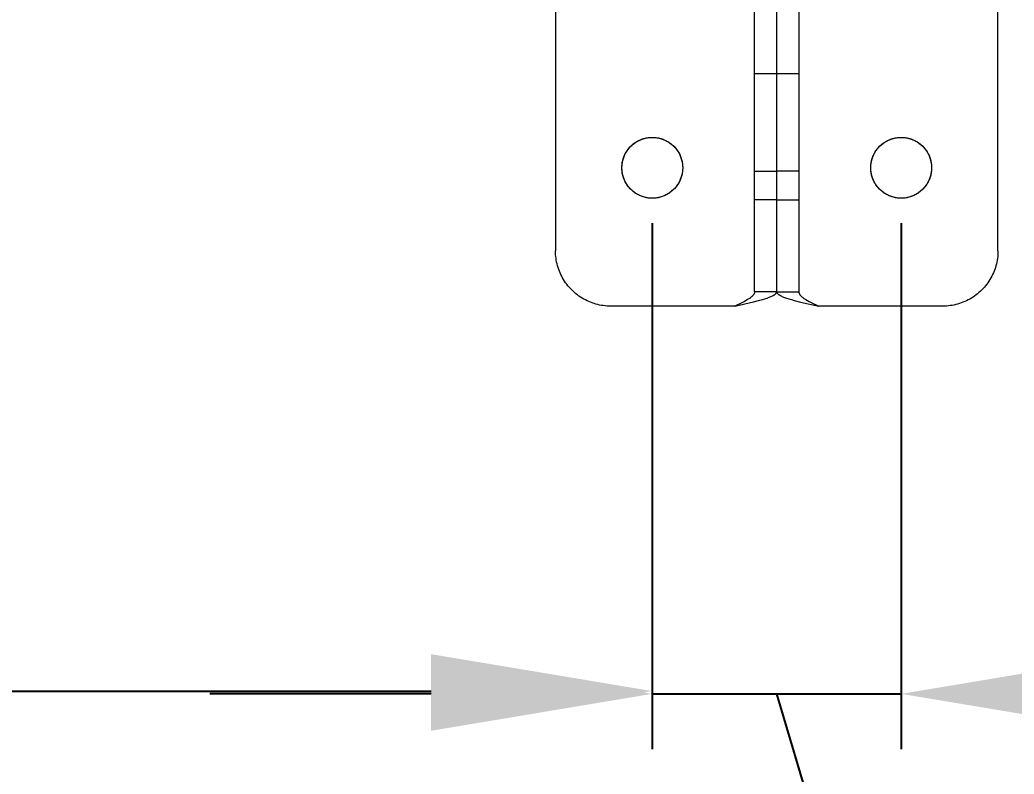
# Model space of a CAD drawing. Header units: millimetres. Extents: x -244 to 4312, y 246 to 2799.
# Drawn here: x 923.2 to 1102.9, y 2056 to 2192.3 of the extents above; entities that cross this region are included whole.
import ezdxf

# ---------------------------------------------------------------- set-up
doc = ezdxf.new("R2010")
doc.units = ezdxf.units.MM
doc.layers.add('ZANO_R', color=7, linetype='Continuous', lineweight=0)
doc.layers.add('ZANO_W', color=1, linetype='Continuous', lineweight=0)
doc.styles.add('Arial', font='arial.ttf')
doc.styles.get("Standard").update_dxf_attribs({"font": 'ARIALUNI.TTF'})
doc.dimstyles.new('pl i ang', dxfattribs={"dimtxt": 50, "dimasz": 50, "dimexe": 1.25, "dimexo": 0.625, "dimgap": 10, "dimtad": 1, "dimtoh": 1, "dimtxsty": 'Standard', "dimcen": 2.5, "dimclrd": 1, "dimclre": 1, "dimclrt": 1, "dimadec": 0, "dimazin": 0, "dimtfac": 1, "dimtmove": 0, "dimatfit": 3, "dimfxl": 1, "dimarcsym": 1})

# ---------------------------------------------------------------- blocks, each defined once
blk = doc.blocks.new('*D435')
at = {"layer": 'ZANO_W', "color": 1, "lineweight": -2}
for p, q in [((327.5, 2155.59), (327.5, 2061.04)), ((1037.5, 2155.59), (1037.5, 2061.04)), ((367.5, 2071.04), (997.5, 2071.04))]:
    blk.add_line(p, q, dxfattribs=at)
at = {"layer": 'ZANO_W', "color": 1}
for points in [[(367.5, 2077.71), (367.5, 2064.37), (327.5, 2071.04)], [(997.5, 2064.37), (997.5, 2077.71), (1037.5, 2071.04)]]:
    blk.add_solid(points, dxfattribs=at)
at = {"layer": 'ZANO_W', "color": 1, "insert": (682.5, 2101.46), "char_height": 40, "attachment_point": 5, "style": 'Arial'}
blk.add_mtext('710', dxfattribs=at)
blk = doc.blocks.new('*D436')
at = {"layer": 'ZANO_W', "color": 1, "lineweight": -2}
for p, q in [((1037.5, 2155.09), (1037.5, 2060.54)), ((1082.5, 2155.09), (1082.5, 2060.54)), ((997.5, 2070.54), (957.5, 2070.54)), ((1037.5, 2070.54), (1082.5, 2070.54)), ((1085.81, 1984.52), (1060, 2070.54)), ((1122.5, 2070.54), (1162.5, 2070.54)), ((1165.02, 1984.52), (1085.81, 1984.52))]:
    blk.add_line(p, q, dxfattribs=at)
at = {"layer": 'ZANO_W', "color": 1}
for points in [[(997.5, 2063.87), (997.5, 2077.21), (1037.5, 2070.54)], [(1122.5, 2077.21), (1122.5, 2063.87), (1082.5, 2070.54)]]:
    blk.add_solid(points, dxfattribs=at)
at = {"layer": 'ZANO_W', "color": 1, "insert": (1125.41, 2014.86), "char_height": 40, "attachment_point": 5, "style": 'Arial'}
blk.add_mtext('45', dxfattribs=at)
blk = doc.blocks.new('*D437')
at = {"layer": 'ZANO_W', "color": 1, "lineweight": -2}
for p, q in [((1082.5, 2155.59), (1082.5, 2060.54)), ((1792.5, 2155.59), (1792.5, 2060.54)), ((1122.5, 2070.54), (1752.5, 2070.54))]:
    blk.add_line(p, q, dxfattribs=at)
at = {"layer": 'ZANO_W', "color": 1}
for points in [[(1122.5, 2077.21), (1122.5, 2063.87), (1082.5, 2070.54)], [(1752.5, 2063.87), (1752.5, 2077.21), (1792.5, 2070.54)]]:
    blk.add_solid(points, dxfattribs=at)
at = {"layer": 'ZANO_W', "color": 1, "insert": (1437.5, 2100.96), "char_height": 40, "attachment_point": 5, "style": 'Arial'}
blk.add_mtext('710', dxfattribs=at)

msp = doc.modelspace()

# ---------------------------------------------------------------- linework, layer by layer
at = {"layer": 'ZANO_R'}
for p, q in [((1020, 2290.59), (1020, 2150.59)), ((1100, 2150.59), (1100, 2290.59)), ((1056, 2143.2), (1056, 2282.99)), ((1060, 2143.2), (1060, 2282.99)), ((1064, 2282.99), (1064, 2143.2)), ((1060, 2182.59), (1056, 2182.59)), ((1064, 2182.59), (1060, 2182.59)), ((1033.65, 2169.51), (1033.78, 2169.65)), ((1033.78, 2169.65), (1033.93, 2169.77)), ((1033.93, 2169.77), (1034.07, 2169.89)), ((1034.07, 2169.89), (1034.22, 2170.01)), ((1034.22, 2170.01), (1034.38, 2170.12)), ((1034.38, 2170.12), (1034.54, 2170.22)), ((1034.54, 2170.22), (1034.7, 2170.32)), ((1034.7, 2170.32), (1034.86, 2170.42)), ((1034.86, 2170.42), (1035.03, 2170.51)), ((1035.03, 2170.51), (1035.2, 2170.59)), ((1035.2, 2170.59), (1035.38, 2170.66)), ((1035.38, 2170.66), (1035.55, 2170.74)), ((1035.55, 2170.74), (1035.73, 2170.8)), ((1035.73, 2170.8), (1035.91, 2170.86)), ((1035.91, 2170.86), (1036.09, 2170.91)), ((1036.09, 2170.91), (1036.28, 2170.95)), ((1036.28, 2170.95), (1036.46, 2170.99)), ((1036.46, 2170.99), (1036.65, 2171.03)), ((1036.65, 2171.03), (1036.84, 2171.05)), ((1036.84, 2171.05), (1037.03, 2171.07)), ((1037.03, 2171.07), (1037.22, 2171.09)), ((1037.22, 2171.09), (1037.41, 2171.09)), ((1037.41, 2171.09), (1037.6, 2171.09)), ((1037.6, 2171.09), (1037.79, 2171.09)), ((1037.79, 2171.09), (1037.98, 2171.07)), ((1037.98, 2171.07), (1038.17, 2171.05)), ((1038.17, 2171.05), (1038.35, 2171.03)), ((1038.35, 2171.03), (1038.54, 2170.99)), ((1038.54, 2170.99), (1038.73, 2170.95)), ((1038.73, 2170.95), (1038.91, 2170.91)), ((1038.91, 2170.91), (1039.09, 2170.86)), ((1039.09, 2170.86), (1039.27, 2170.8)), ((1039.27, 2170.8), (1039.45, 2170.74)), ((1039.45, 2170.74), (1039.63, 2170.66)), ((1039.63, 2170.66), (1039.8, 2170.59)), ((1039.8, 2170.59), (1039.97, 2170.51)), ((1039.97, 2170.51), (1040.14, 2170.42)), ((1040.14, 2170.42), (1040.31, 2170.32)), ((1040.31, 2170.32), (1040.47, 2170.22)), ((1040.47, 2170.22), (1040.63, 2170.12)), ((1040.63, 2170.12), (1040.78, 2170.01)), ((1040.78, 2170.01), (1040.93, 2169.89)), ((1040.93, 2169.89), (1041.08, 2169.77)), ((1041.08, 2169.77), (1041.22, 2169.65)), ((1041.22, 2169.65), (1041.36, 2169.51)), ((1078.65, 2169.51), (1078.78, 2169.65)), ((1078.78, 2169.65), (1078.93, 2169.77)), ((1078.93, 2169.77), (1079.07, 2169.89)), ((1079.07, 2169.89), (1079.22, 2170.01)), ((1079.22, 2170.01), (1079.38, 2170.12)), ((1079.38, 2170.12), (1079.54, 2170.22)), ((1079.54, 2170.22), (1079.7, 2170.32)), ((1079.7, 2170.32), (1079.86, 2170.42)), ((1079.86, 2170.42), (1080.03, 2170.51)), ((1080.03, 2170.51), (1080.2, 2170.59)), ((1080.2, 2170.59), (1080.38, 2170.66)), ((1080.38, 2170.66), (1080.55, 2170.74)), ((1080.55, 2170.74), (1080.73, 2170.8)), ((1080.73, 2170.8), (1080.91, 2170.86)), ((1080.91, 2170.86), (1081.09, 2170.91)), ((1081.09, 2170.91), (1081.28, 2170.95)), ((1081.28, 2170.95), (1081.46, 2170.99)), ((1081.46, 2170.99), (1081.65, 2171.03)), ((1081.65, 2171.03), (1081.84, 2171.05)), ((1081.84, 2171.05), (1082.03, 2171.07)), ((1082.03, 2171.07), (1082.22, 2171.09)), ((1082.22, 2171.09), (1082.41, 2171.09)), ((1082.41, 2171.09), (1082.6, 2171.09)), ((1082.6, 2171.09), (1082.79, 2171.09)), ((1082.79, 2171.09), (1082.98, 2171.07)), ((1082.98, 2171.07), (1083.17, 2171.05)), ((1083.17, 2171.05), (1083.35, 2171.03)), ((1083.35, 2171.03), (1083.54, 2170.99)), ((1083.54, 2170.99), (1083.73, 2170.95)), ((1083.73, 2170.95), (1083.91, 2170.91)), ((1083.91, 2170.91), (1084.09, 2170.86)), ((1084.09, 2170.86), (1084.27, 2170.8)), ((1084.27, 2170.8), (1084.45, 2170.74)), ((1084.45, 2170.74), (1084.63, 2170.66)), ((1084.63, 2170.66), (1084.8, 2170.59)), ((1084.8, 2170.59), (1084.97, 2170.51)), ((1084.97, 2170.51), (1085.14, 2170.42)), ((1085.14, 2170.42), (1085.31, 2170.32)), ((1085.31, 2170.32), (1085.47, 2170.22)), ((1085.47, 2170.22), (1085.63, 2170.12)), ((1085.63, 2170.12), (1085.78, 2170.01)), ((1085.78, 2170.01), (1085.93, 2169.89)), ((1085.93, 2169.89), (1086.08, 2169.77)), ((1086.08, 2169.77), (1086.22, 2169.65)), ((1086.22, 2169.65), (1086.36, 2169.51)), ((1032.39, 2167.63), (1032.47, 2167.81)), ((1032.47, 2167.81), (1032.55, 2167.98)), ((1032.55, 2167.98), (1032.63, 2168.15)), ((1032.63, 2168.15), (1032.72, 2168.32)), ((1032.72, 2168.32), (1032.82, 2168.48)), ((1032.82, 2168.48), (1032.92, 2168.64)), ((1032.92, 2168.64), (1033.03, 2168.79)), ((1033.03, 2168.79), (1033.14, 2168.95)), ((1033.14, 2168.95), (1033.26, 2169.1)), ((1033.26, 2169.1), (1033.39, 2169.24)), ((1033.39, 2169.24), (1033.51, 2169.38)), ((1033.51, 2169.38), (1033.65, 2169.51)), ((1041.36, 2169.51), (1041.49, 2169.38)), ((1041.49, 2169.38), (1041.62, 2169.24)), ((1041.62, 2169.24), (1041.74, 2169.1)), ((1041.74, 2169.1), (1041.86, 2168.95)), ((1041.86, 2168.95), (1041.97, 2168.79)), ((1041.97, 2168.79), (1042.08, 2168.64)), ((1042.08, 2168.64), (1042.18, 2168.48)), ((1042.18, 2168.48), (1042.28, 2168.32)), ((1042.28, 2168.32), (1042.37, 2168.15)), ((1042.37, 2168.15), (1042.46, 2167.98)), ((1042.46, 2167.98), (1042.54, 2167.81)), ((1042.54, 2167.81), (1042.61, 2167.63)), ((1077.39, 2167.63), (1077.47, 2167.81)), ((1077.47, 2167.81), (1077.55, 2167.98)), ((1077.55, 2167.98), (1077.63, 2168.15)), ((1077.63, 2168.15), (1077.72, 2168.32)), ((1077.72, 2168.32), (1077.82, 2168.48)), ((1077.82, 2168.48), (1077.92, 2168.64)), ((1077.92, 2168.64), (1078.03, 2168.79)), ((1078.03, 2168.79), (1078.14, 2168.95)), ((1078.14, 2168.95), (1078.26, 2169.1)), ((1078.26, 2169.1), (1078.39, 2169.24)), ((1078.39, 2169.24), (1078.51, 2169.38)), ((1078.51, 2169.38), (1078.65, 2169.51)), ((1086.36, 2169.51), (1086.49, 2169.38)), ((1086.49, 2169.38), (1086.62, 2169.24)), ((1086.62, 2169.24), (1086.74, 2169.1)), ((1086.74, 2169.1), (1086.86, 2168.95)), ((1086.86, 2168.95), (1086.97, 2168.79)), ((1086.97, 2168.79), (1087.08, 2168.64)), ((1087.08, 2168.64), (1087.18, 2168.48)), ((1087.18, 2168.48), (1087.28, 2168.32)), ((1087.28, 2168.32), (1087.37, 2168.15)), ((1087.37, 2168.15), (1087.46, 2167.98)), ((1087.46, 2167.98), (1087.54, 2167.81)), ((1087.54, 2167.81), (1087.61, 2167.63)), ((1032.02, 2165.97), (1032.03, 2166.16)), ((1032.03, 2166.16), (1032.05, 2166.35)), ((1032.05, 2166.35), (1032.08, 2166.54)), ((1032.08, 2166.54), (1032.12, 2166.72)), ((1032.12, 2166.72), (1032.16, 2166.91)), ((1032.16, 2166.91), (1032.21, 2167.09)), ((1032.21, 2167.09), (1032.27, 2167.27)), ((1032.27, 2167.27), (1032.33, 2167.45)), ((1032.33, 2167.45), (1032.39, 2167.63)), ((1042.61, 2167.63), (1042.68, 2167.45)), ((1042.68, 2167.45), (1042.74, 2167.27)), ((1042.74, 2167.27), (1042.79, 2167.09)), ((1042.79, 2167.09), (1042.84, 2166.91)), ((1042.84, 2166.91), (1042.88, 2166.72)), ((1042.88, 2166.72), (1042.92, 2166.54)), ((1042.92, 2166.54), (1042.95, 2166.35)), ((1042.95, 2166.35), (1042.97, 2166.16)), ((1042.97, 2166.16), (1042.99, 2165.97)), ((1077.02, 2165.97), (1077.03, 2166.16)), ((1077.03, 2166.16), (1077.05, 2166.35)), ((1077.05, 2166.35), (1077.08, 2166.54)), ((1077.08, 2166.54), (1077.12, 2166.72)), ((1077.12, 2166.72), (1077.16, 2166.91)), ((1077.16, 2166.91), (1077.21, 2167.09)), ((1077.21, 2167.09), (1077.27, 2167.27)), ((1077.27, 2167.27), (1077.33, 2167.45)), ((1077.33, 2167.45), (1077.39, 2167.63)), ((1087.61, 2167.63), (1087.68, 2167.45)), ((1087.68, 2167.45), (1087.74, 2167.27)), ((1087.74, 2167.27), (1087.79, 2167.09)), ((1087.79, 2167.09), (1087.84, 2166.91)), ((1087.84, 2166.91), (1087.88, 2166.72)), ((1087.88, 2166.72), (1087.92, 2166.54)), ((1087.92, 2166.54), (1087.95, 2166.35)), ((1087.95, 2166.35), (1087.97, 2166.16)), ((1087.97, 2166.16), (1087.99, 2165.97)), ((1032, 2165.59), (1032.01, 2165.78)), ((1032.01, 2165.4), (1032, 2165.59)), ((1032.01, 2165.78), (1032.02, 2165.97)), ((1032.02, 2165.21), (1032.01, 2165.4)), ((1032.03, 2165.02), (1032.02, 2165.21)), ((1032.05, 2164.84), (1032.03, 2165.02)), ((1032.08, 2164.65), (1032.05, 2164.84)), ((1032.12, 2164.46), (1032.08, 2164.65)), ((1032.16, 2164.28), (1032.12, 2164.46)), ((1032.21, 2164.09), (1032.16, 2164.28)), ((1042.84, 2164.28), (1042.79, 2164.09)), ((1042.88, 2164.46), (1042.84, 2164.28)), ((1042.92, 2164.65), (1042.88, 2164.46)), ((1042.95, 2164.84), (1042.92, 2164.65)), ((1042.97, 2165.02), (1042.95, 2164.84)), ((1042.99, 2165.21), (1042.97, 2165.02)), ((1042.99, 2165.97), (1043, 2165.78)), ((1043, 2165.4), (1042.99, 2165.21)), ((1043, 2165.78), (1043, 2165.59)), ((1043, 2165.59), (1043, 2165.4)), ((1056, 2164.98), (1060, 2164.98)), ((1064, 2164.98), (1060, 2164.98)), ((1077, 2165.59), (1077.01, 2165.78)), ((1077.01, 2165.4), (1077, 2165.59)), ((1077.01, 2165.78), (1077.02, 2165.97)), ((1077.02, 2165.21), (1077.01, 2165.4)), ((1077.03, 2165.02), (1077.02, 2165.21)), ((1077.05, 2164.84), (1077.03, 2165.02)), ((1077.08, 2164.65), (1077.05, 2164.84)), ((1077.12, 2164.46), (1077.08, 2164.65)), ((1077.16, 2164.28), (1077.12, 2164.46)), ((1077.21, 2164.09), (1077.16, 2164.28)), ((1087.84, 2164.28), (1087.79, 2164.09)), ((1087.88, 2164.46), (1087.84, 2164.28)), ((1087.92, 2164.65), (1087.88, 2164.46)), ((1087.95, 2164.84), (1087.92, 2164.65)), ((1087.97, 2165.02), (1087.95, 2164.84)), ((1087.99, 2165.21), (1087.97, 2165.02)), ((1087.99, 2165.97), (1088, 2165.78)), ((1088, 2165.4), (1087.99, 2165.21)), ((1088, 2165.78), (1088, 2165.59)), ((1088, 2165.59), (1088, 2165.4)), ((1032.27, 2163.91), (1032.21, 2164.09)), ((1032.33, 2163.73), (1032.27, 2163.91)), ((1032.39, 2163.55), (1032.33, 2163.73)), ((1032.47, 2163.38), (1032.39, 2163.55)), ((1032.55, 2163.21), (1032.47, 2163.38)), ((1032.63, 2163.04), (1032.55, 2163.21)), ((1032.72, 2162.87), (1032.63, 2163.04)), ((1032.82, 2162.71), (1032.72, 2162.87)), ((1032.92, 2162.55), (1032.82, 2162.71)), ((1033.03, 2162.39), (1032.92, 2162.55)), ((1033.14, 2162.24), (1033.03, 2162.39)), ((1041.97, 2162.39), (1041.86, 2162.24)), ((1042.08, 2162.55), (1041.97, 2162.39)), ((1042.18, 2162.71), (1042.08, 2162.55)), ((1042.28, 2162.87), (1042.18, 2162.71)), ((1042.37, 2163.04), (1042.28, 2162.87)), ((1042.46, 2163.21), (1042.37, 2163.04)), ((1042.54, 2163.38), (1042.46, 2163.21)), ((1042.61, 2163.55), (1042.54, 2163.38)), ((1042.68, 2163.73), (1042.61, 2163.55)), ((1042.74, 2163.91), (1042.68, 2163.73)), ((1042.79, 2164.09), (1042.74, 2163.91)), ((1077.27, 2163.91), (1077.21, 2164.09)), ((1077.33, 2163.73), (1077.27, 2163.91)), ((1077.39, 2163.55), (1077.33, 2163.73)), ((1077.47, 2163.38), (1077.39, 2163.55)), ((1077.55, 2163.21), (1077.47, 2163.38)), ((1077.63, 2163.04), (1077.55, 2163.21)), ((1077.72, 2162.87), (1077.63, 2163.04)), ((1077.82, 2162.71), (1077.72, 2162.87)), ((1077.92, 2162.55), (1077.82, 2162.71)), ((1078.03, 2162.39), (1077.92, 2162.55)), ((1078.14, 2162.24), (1078.03, 2162.39)), ((1086.97, 2162.39), (1086.86, 2162.24)), ((1087.08, 2162.55), (1086.97, 2162.39)), ((1087.18, 2162.71), (1087.08, 2162.55)), ((1087.28, 2162.87), (1087.18, 2162.71)), ((1087.37, 2163.04), (1087.28, 2162.87)), ((1087.46, 2163.21), (1087.37, 2163.04)), ((1087.54, 2163.38), (1087.46, 2163.21)), ((1087.61, 2163.55), (1087.54, 2163.38)), ((1087.68, 2163.73), (1087.61, 2163.55)), ((1087.74, 2163.91), (1087.68, 2163.73)), ((1087.79, 2164.09), (1087.74, 2163.91)), ((1033.26, 2162.09), (1033.14, 2162.24)), ((1033.39, 2161.95), (1033.26, 2162.09)), ((1033.51, 2161.81), (1033.39, 2161.95)), ((1033.65, 2161.67), (1033.51, 2161.81)), ((1033.78, 2161.54), (1033.65, 2161.67)), ((1033.93, 2161.41), (1033.78, 2161.54)), ((1034.07, 2161.29), (1033.93, 2161.41)), ((1034.22, 2161.18), (1034.07, 2161.29)), ((1034.38, 2161.07), (1034.22, 2161.18)), ((1034.54, 2160.96), (1034.38, 2161.07)), ((1034.7, 2160.86), (1034.54, 2160.96)), ((1034.86, 2160.77), (1034.7, 2160.86)), ((1035.03, 2160.68), (1034.86, 2160.77)), ((1035.2, 2160.6), (1035.03, 2160.68)), ((1035.38, 2160.52), (1035.2, 2160.6)), ((1039.8, 2160.6), (1039.63, 2160.52)), ((1039.97, 2160.68), (1039.8, 2160.6)), ((1040.14, 2160.77), (1039.97, 2160.68)), ((1040.31, 2160.86), (1040.14, 2160.77)), ((1040.47, 2160.96), (1040.31, 2160.86)), ((1040.63, 2161.07), (1040.47, 2160.96)), ((1040.78, 2161.18), (1040.63, 2161.07)), ((1040.93, 2161.29), (1040.78, 2161.18)), ((1041.08, 2161.41), (1040.93, 2161.29)), ((1041.22, 2161.54), (1041.08, 2161.41)), ((1041.36, 2161.67), (1041.22, 2161.54)), ((1041.49, 2161.81), (1041.36, 2161.67)), ((1041.62, 2161.95), (1041.49, 2161.81)), ((1041.74, 2162.09), (1041.62, 2161.95)), ((1041.86, 2162.24), (1041.74, 2162.09)), ((1078.26, 2162.09), (1078.14, 2162.24)), ((1078.39, 2161.95), (1078.26, 2162.09)), ((1078.51, 2161.81), (1078.39, 2161.95)), ((1078.65, 2161.67), (1078.51, 2161.81)), ((1078.78, 2161.54), (1078.65, 2161.67)), ((1078.93, 2161.41), (1078.78, 2161.54)), ((1079.07, 2161.29), (1078.93, 2161.41)), ((1079.22, 2161.18), (1079.07, 2161.29)), ((1079.38, 2161.07), (1079.22, 2161.18)), ((1079.54, 2160.96), (1079.38, 2161.07)), ((1079.7, 2160.86), (1079.54, 2160.96)), ((1079.86, 2160.77), (1079.7, 2160.86)), ((1080.03, 2160.68), (1079.86, 2160.77)), ((1080.2, 2160.6), (1080.03, 2160.68)), ((1080.38, 2160.52), (1080.2, 2160.6)), ((1084.8, 2160.6), (1084.63, 2160.52)), ((1084.97, 2160.68), (1084.8, 2160.6)), ((1085.14, 2160.77), (1084.97, 2160.68)), ((1085.31, 2160.86), (1085.14, 2160.77)), ((1085.47, 2160.96), (1085.31, 2160.86)), ((1085.63, 2161.07), (1085.47, 2160.96)), ((1085.78, 2161.18), (1085.63, 2161.07)), ((1085.93, 2161.29), (1085.78, 2161.18)), ((1086.08, 2161.41), (1085.93, 2161.29)), ((1086.22, 2161.54), (1086.08, 2161.41)), ((1086.36, 2161.67), (1086.22, 2161.54)), ((1086.49, 2161.81), (1086.36, 2161.67)), ((1086.62, 2161.95), (1086.49, 2161.81)), ((1086.74, 2162.09), (1086.62, 2161.95)), ((1086.86, 2162.24), (1086.74, 2162.09)), ((1035.55, 2160.45), (1035.38, 2160.52)), ((1035.73, 2160.39), (1035.55, 2160.45)), ((1035.91, 2160.33), (1035.73, 2160.39)), ((1036.09, 2160.28), (1035.91, 2160.33)), ((1036.28, 2160.23), (1036.09, 2160.28)), ((1036.46, 2160.19), (1036.28, 2160.23)), ((1036.65, 2160.16), (1036.46, 2160.19)), ((1036.84, 2160.13), (1036.65, 2160.16)), ((1037.03, 2160.11), (1036.84, 2160.13)), ((1037.22, 2160.1), (1037.03, 2160.11)), ((1037.41, 2160.09), (1037.22, 2160.1)), ((1037.6, 2160.09), (1037.41, 2160.09)), ((1037.79, 2160.1), (1037.6, 2160.09)), ((1037.98, 2160.11), (1037.79, 2160.1)), ((1038.17, 2160.13), (1037.98, 2160.11)), ((1038.35, 2160.16), (1038.17, 2160.13)), ((1038.54, 2160.19), (1038.35, 2160.16)), ((1038.73, 2160.23), (1038.54, 2160.19)), ((1038.91, 2160.28), (1038.73, 2160.23)), ((1039.09, 2160.33), (1038.91, 2160.28)), ((1039.27, 2160.39), (1039.09, 2160.33)), ((1039.45, 2160.45), (1039.27, 2160.39)), ((1039.63, 2160.52), (1039.45, 2160.45)), ((1060, 2159.78), (1056, 2159.78)), ((1060, 2159.78), (1064, 2159.78)), ((1080.55, 2160.45), (1080.38, 2160.52)), ((1080.73, 2160.39), (1080.55, 2160.45)), ((1080.91, 2160.33), (1080.73, 2160.39)), ((1081.09, 2160.28), (1080.91, 2160.33)), ((1081.28, 2160.23), (1081.09, 2160.28)), ((1081.46, 2160.19), (1081.28, 2160.23)), ((1081.65, 2160.16), (1081.46, 2160.19)), ((1081.84, 2160.13), (1081.65, 2160.16)), ((1082.03, 2160.11), (1081.84, 2160.13)), ((1082.22, 2160.1), (1082.03, 2160.11)), ((1082.41, 2160.09), (1082.22, 2160.1)), ((1082.6, 2160.09), (1082.41, 2160.09)), ((1082.79, 2160.1), (1082.6, 2160.09)), ((1082.98, 2160.11), (1082.79, 2160.1)), ((1083.17, 2160.13), (1082.98, 2160.11)), ((1083.35, 2160.16), (1083.17, 2160.13)), ((1083.54, 2160.19), (1083.35, 2160.16)), ((1083.73, 2160.23), (1083.54, 2160.19)), ((1083.91, 2160.28), (1083.73, 2160.23)), ((1084.09, 2160.33), (1083.91, 2160.28)), ((1084.27, 2160.39), (1084.09, 2160.33)), ((1084.45, 2160.45), (1084.27, 2160.39)), ((1084.63, 2160.52), (1084.45, 2160.45)), ((1020.01, 2150.25), (1020, 2150.59)), ((1020.03, 2149.91), (1020.01, 2150.25)), ((1020.05, 2149.57), (1020.03, 2149.91)), ((1099.98, 2149.91), (1099.95, 2149.57)), ((1100, 2150.25), (1099.98, 2149.91)), ((1100, 2150.59), (1100, 2150.25)), ((1020.1, 2149.23), (1020.05, 2149.57)), ((1020.15, 2148.89), (1020.1, 2149.23)), ((1020.21, 2148.56), (1020.15, 2148.89)), ((1020.29, 2148.22), (1020.21, 2148.56)), ((1020.37, 2147.89), (1020.29, 2148.22)), ((1099.72, 2148.22), (1099.63, 2147.89)), ((1099.79, 2148.56), (1099.72, 2148.22)), ((1099.86, 2148.89), (1099.79, 2148.56)), ((1099.91, 2149.23), (1099.86, 2148.89)), ((1099.95, 2149.57), (1099.91, 2149.23)), ((1020.47, 2147.57), (1020.37, 2147.89)), ((1020.58, 2147.24), (1020.47, 2147.57)), ((1020.7, 2146.92), (1020.58, 2147.24)), ((1020.83, 2146.61), (1020.7, 2146.92)), ((1020.97, 2146.3), (1020.83, 2146.61)), ((1021.12, 2145.99), (1020.97, 2146.3)), ((1099.03, 2146.3), (1098.88, 2145.99)), ((1099.17, 2146.61), (1099.03, 2146.3)), ((1099.31, 2146.92), (1099.17, 2146.61)), ((1099.43, 2147.24), (1099.31, 2146.92)), ((1099.53, 2147.57), (1099.43, 2147.24)), ((1099.63, 2147.89), (1099.53, 2147.57)), ((1021.29, 2145.69), (1021.12, 2145.99)), ((1021.46, 2145.4), (1021.29, 2145.69)), ((1021.64, 2145.11), (1021.46, 2145.4)), ((1021.83, 2144.83), (1021.64, 2145.11)), ((1022.03, 2144.55), (1021.83, 2144.83)), ((1022.25, 2144.28), (1022.03, 2144.55)), ((1097.97, 2144.55), (1097.76, 2144.28)), ((1098.17, 2144.83), (1097.97, 2144.55)), ((1098.36, 2145.11), (1098.17, 2144.83)), ((1098.55, 2145.4), (1098.36, 2145.11)), ((1098.72, 2145.69), (1098.55, 2145.4)), ((1098.88, 2145.99), (1098.72, 2145.69)), ((1022.47, 2144.02), (1022.25, 2144.28)), ((1022.69, 2143.77), (1022.47, 2144.02)), ((1022.93, 2143.52), (1022.69, 2143.77)), ((1023.18, 2143.28), (1022.93, 2143.52)), ((1023.43, 2143.06), (1023.18, 2143.28)), ((1023.69, 2142.84), (1023.43, 2143.06)), ((1023.96, 2142.62), (1023.69, 2142.84)), ((1024.24, 2142.42), (1023.96, 2142.62)), ((1055.8, 2142.64), (1055.77, 2142.6)), ((1055.83, 2142.68), (1055.8, 2142.64)), ((1055.85, 2142.71), (1055.83, 2142.68)), ((1055.87, 2142.74), (1055.85, 2142.71)), ((1055.89, 2142.78), (1055.87, 2142.74)), ((1055.9, 2142.8), (1055.89, 2142.78)), ((1055.91, 2142.81), (1055.9, 2142.8)), ((1055.92, 2142.85), (1055.91, 2142.83)), ((1055.91, 2142.83), (1055.91, 2142.81)), ((1055.93, 2142.87), (1055.92, 2142.85)), ((1055.94, 2142.88), (1055.93, 2142.87)), ((1055.95, 2142.9), (1055.94, 2142.88)), ((1055.96, 2142.94), (1055.95, 2142.92)), ((1055.95, 2142.92), (1055.95, 2142.9)), ((1055.97, 2142.97), (1055.96, 2142.95)), ((1055.96, 2142.95), (1055.96, 2142.94)), ((1055.98, 2143.01), (1055.97, 2142.99)), ((1055.97, 2142.99), (1055.97, 2142.97)), ((1055.99, 2143.04), (1055.98, 2143.02)), ((1055.98, 2143.02), (1055.98, 2143.01)), ((1056, 2143.09), (1055.99, 2143.08)), ((1055.99, 2143.08), (1055.99, 2143.06)), ((1055.99, 2143.06), (1055.99, 2143.04)), ((1060, 2143.2), (1056, 2143.2)), ((1056, 2143.2), (1056, 2143.18)), ((1056, 2143.18), (1056, 2143.16)), ((1056, 2143.16), (1056, 2143.15)), ((1056, 2143.15), (1056, 2143.13)), ((1056, 2143.13), (1056, 2143.11)), ((1056, 2143.11), (1056, 2143.09)), ((1059.52, 2142.6), (1059.57, 2142.64)), ((1059.57, 2142.64), (1059.62, 2142.67)), ((1059.62, 2142.67), (1059.68, 2142.71)), ((1059.68, 2142.71), (1059.71, 2142.74)), ((1059.71, 2142.74), (1059.74, 2142.76)), ((1059.74, 2142.76), (1059.78, 2142.79)), ((1059.78, 2142.79), (1059.79, 2142.81)), ((1059.79, 2142.81), (1059.81, 2142.82)), ((1059.81, 2142.82), (1059.82, 2142.84)), ((1059.82, 2142.84), (1059.84, 2142.85)), ((1059.84, 2142.85), (1059.85, 2142.87)), ((1059.85, 2142.87), (1059.87, 2142.88)), ((1059.87, 2142.88), (1059.88, 2142.9)), ((1059.88, 2142.9), (1059.89, 2142.92)), ((1059.89, 2142.92), (1059.91, 2142.94)), ((1059.91, 2142.94), (1059.92, 2142.95)), ((1059.92, 2142.95), (1059.93, 2142.97)), ((1059.93, 2142.97), (1059.94, 2142.98)), ((1059.94, 2142.99), (1059.95, 2143)), ((1059.94, 2142.98), (1059.94, 2142.99)), ((1059.95, 2143), (1059.96, 2143.02)), ((1059.96, 2143.03), (1059.97, 2143.04)), ((1059.96, 2143.02), (1059.96, 2143.03)), ((1059.97, 2143.06), (1059.98, 2143.07)), ((1059.97, 2143.04), (1059.97, 2143.06)), ((1059.98, 2143.08), (1059.99, 2143.1)), ((1059.98, 2143.07), (1059.98, 2143.08)), ((1059.99, 2143.13), (1060, 2143.14)), ((1059.99, 2143.11), (1059.99, 2143.13)), ((1059.99, 2143.1), (1059.99, 2143.11)), ((1060, 2143.18), (1060, 2143.2)), ((1060.1, 2142.93), (1060, 2143.2)), ((1060, 2143.2), (1064, 2143.2)), ((1060, 2143.17), (1060, 2143.18)), ((1060, 2143.15), (1060, 2143.17)), ((1060, 2143.14), (1060, 2143.15)), ((1060.1, 2142.93), (1060.11, 2142.92)), ((1060.11, 2142.92), (1060.13, 2142.9)), ((1060.13, 2142.9), (1060.14, 2142.88)), ((1060.14, 2142.88), (1060.15, 2142.87)), ((1060.15, 2142.87), (1060.17, 2142.85)), ((1060.17, 2142.85), (1060.18, 2142.84)), ((1060.18, 2142.84), (1060.2, 2142.82)), ((1060.2, 2142.82), (1060.21, 2142.81)), ((1060.21, 2142.81), (1060.23, 2142.79)), ((1060.23, 2142.79), (1060.25, 2142.77)), ((1060.25, 2142.77), (1060.27, 2142.76)), ((1060.27, 2142.76), (1060.29, 2142.74)), ((1060.29, 2142.74), (1060.33, 2142.71)), ((1060.33, 2142.71), (1060.37, 2142.68)), ((1060.37, 2142.68), (1060.43, 2142.64)), ((1060.43, 2142.64), (1060.48, 2142.61)), ((1064, 2143.2), (1064, 2143.18)), ((1064, 2143.18), (1064, 2143.16)), ((1064, 2143.16), (1064, 2143.15)), ((1064, 2143.15), (1064.01, 2143.13)), ((1064.01, 2143.13), (1064.01, 2143.12)), ((1064.01, 2143.12), (1064.01, 2143.1)), ((1064.01, 2143.1), (1064.01, 2143.08)), ((1064.01, 2143.08), (1064.01, 2143.07)), ((1064.01, 2143.07), (1064.02, 2143.05)), ((1064.02, 2143.05), (1064.02, 2143.03)), ((1064.02, 2143.03), (1064.02, 2143.02)), ((1064.02, 2143.02), (1064.03, 2143)), ((1064.03, 2143), (1064.03, 2142.99)), ((1064.03, 2142.99), (1064.04, 2142.97)), ((1064.04, 2142.97), (1064.04, 2142.95)), ((1064.04, 2142.95), (1064.05, 2142.94)), ((1064.05, 2142.94), (1064.05, 2142.92)), ((1064.05, 2142.92), (1064.06, 2142.9)), ((1064.06, 2142.9), (1064.07, 2142.88)), ((1064.07, 2142.88), (1064.08, 2142.86)), ((1064.08, 2142.86), (1064.09, 2142.84)), ((1064.09, 2142.84), (1064.09, 2142.82)), ((1064.09, 2142.82), (1064.1, 2142.8)), ((1064.1, 2142.8), (1064.11, 2142.79)), ((1064.11, 2142.79), (1064.12, 2142.77)), ((1064.12, 2142.77), (1064.13, 2142.75)), ((1064.13, 2142.75), (1064.16, 2142.71)), ((1064.16, 2142.71), (1064.18, 2142.68)), ((1064.18, 2142.68), (1064.2, 2142.64)), ((1064.2, 2142.64), (1064.23, 2142.6)), ((1096.04, 2142.62), (1095.77, 2142.42)), ((1096.31, 2142.84), (1096.04, 2142.62)), ((1096.57, 2143.06), (1096.31, 2142.84)), ((1096.83, 2143.28), (1096.57, 2143.06)), ((1097.07, 2143.52), (1096.83, 2143.28)), ((1097.31, 2143.77), (1097.07, 2143.52)), ((1097.54, 2144.02), (1097.31, 2143.77)), ((1097.76, 2144.28), (1097.54, 2144.02)), ((1024.52, 2142.23), (1024.24, 2142.42)), ((1024.81, 2142.05), (1024.52, 2142.23)), ((1025.1, 2141.88), (1024.81, 2142.05)), ((1025.4, 2141.71), (1025.1, 2141.88)), ((1025.71, 2141.56), (1025.4, 2141.71)), ((1026.02, 2141.42), (1025.71, 2141.56)), ((1026.33, 2141.29), (1026.02, 2141.42)), ((1026.65, 2141.17), (1026.33, 2141.29)), ((1026.98, 2141.06), (1026.65, 2141.17)), ((1027.3, 2140.96), (1026.98, 2141.06)), ((1027.63, 2140.88), (1027.3, 2140.96)), ((1027.97, 2140.8), (1027.63, 2140.88)), ((1052.4, 2140.59), (1055.79, 2141.36)), ((1053.81, 2141.26), (1052.4, 2140.59)), ((1054.16, 2141.44), (1053.81, 2141.26)), ((1054.45, 2141.6), (1054.16, 2141.44)), ((1054.74, 2141.77), (1054.45, 2141.6)), ((1054.85, 2141.83), (1054.74, 2141.77)), ((1054.97, 2141.91), (1054.85, 2141.83)), ((1055.08, 2141.98), (1054.97, 2141.91)), ((1055.19, 2142.06), (1055.08, 2141.98)), ((1055.28, 2142.13), (1055.19, 2142.06)), ((1055.37, 2142.2), (1055.28, 2142.13)), ((1055.46, 2142.27), (1055.37, 2142.2)), ((1055.5, 2142.31), (1055.46, 2142.27)), ((1055.54, 2142.35), (1055.5, 2142.31)), ((1055.58, 2142.39), (1055.54, 2142.35)), ((1055.61, 2142.42), (1055.58, 2142.39)), ((1055.65, 2142.46), (1055.61, 2142.42)), ((1055.68, 2142.49), (1055.65, 2142.46)), ((1055.71, 2142.53), (1055.68, 2142.49)), ((1055.74, 2142.57), (1055.71, 2142.53)), ((1055.77, 2142.6), (1055.74, 2142.57)), ((1055.79, 2141.36), (1056.93, 2141.65)), ((1056.93, 2141.65), (1057.41, 2141.78)), ((1057.41, 2141.78), (1057.88, 2141.93)), ((1057.88, 2141.93), (1058.26, 2142.05)), ((1058.26, 2142.05), (1058.64, 2142.19)), ((1058.64, 2142.19), (1058.79, 2142.25)), ((1058.79, 2142.25), (1058.94, 2142.31)), ((1058.94, 2142.31), (1059.09, 2142.38)), ((1059.09, 2142.38), (1059.24, 2142.45)), ((1059.24, 2142.45), (1059.35, 2142.51)), ((1059.35, 2142.51), (1059.41, 2142.54)), ((1059.41, 2142.54), (1059.46, 2142.57)), ((1059.46, 2142.57), (1059.52, 2142.6)), ((1060.48, 2142.61), (1060.53, 2142.58)), ((1060.53, 2142.58), (1060.58, 2142.55)), ((1060.58, 2142.55), (1060.63, 2142.52)), ((1060.63, 2142.52), (1060.69, 2142.49)), ((1060.69, 2142.49), (1060.8, 2142.43)), ((1060.8, 2142.43), (1060.95, 2142.36)), ((1060.95, 2142.36), (1061.1, 2142.3)), ((1061.1, 2142.3), (1061.25, 2142.23)), ((1061.25, 2142.23), (1061.41, 2142.17)), ((1061.41, 2142.17), (1061.79, 2142.04)), ((1061.79, 2142.04), (1062.18, 2141.91)), ((1062.18, 2141.91), (1062.65, 2141.77)), ((1062.65, 2141.77), (1063.14, 2141.63)), ((1063.14, 2141.63), (1064.29, 2141.34)), ((1064.23, 2142.6), (1064.26, 2142.57)), ((1064.26, 2142.57), (1064.29, 2142.53)), ((1064.29, 2142.53), (1064.32, 2142.49)), ((1064.29, 2141.34), (1067.6, 2140.59)), ((1064.32, 2142.49), (1064.36, 2142.46)), ((1064.36, 2142.46), (1064.39, 2142.42)), ((1064.39, 2142.42), (1064.43, 2142.39)), ((1064.43, 2142.39), (1064.46, 2142.35)), ((1064.46, 2142.35), (1064.5, 2142.31)), ((1064.5, 2142.31), (1064.55, 2142.27)), ((1064.55, 2142.27), (1064.64, 2142.2)), ((1064.64, 2142.2), (1064.73, 2142.13)), ((1064.73, 2142.13), (1064.82, 2142.06)), ((1064.82, 2142.06), (1064.93, 2141.98)), ((1064.93, 2141.98), (1065.04, 2141.91)), ((1065.04, 2141.91), (1065.15, 2141.83)), ((1065.15, 2141.83), (1065.26, 2141.77)), ((1065.26, 2141.77), (1065.55, 2141.6)), ((1065.55, 2141.6), (1065.84, 2141.44)), ((1065.84, 2141.44), (1066.2, 2141.26)), ((1066.2, 2141.26), (1067.6, 2140.59)), ((1092.37, 2140.88), (1092.04, 2140.8)), ((1092.7, 2140.96), (1092.37, 2140.88)), ((1093.03, 2141.06), (1092.7, 2140.96)), ((1093.35, 2141.17), (1093.03, 2141.06)), ((1093.67, 2141.29), (1093.35, 2141.17)), ((1093.99, 2141.42), (1093.67, 2141.29)), ((1094.3, 2141.56), (1093.99, 2141.42)), ((1094.6, 2141.71), (1094.3, 2141.56)), ((1094.9, 2141.88), (1094.6, 2141.71)), ((1095.2, 2142.05), (1094.9, 2141.88)), ((1095.49, 2142.23), (1095.2, 2142.05)), ((1095.77, 2142.42), (1095.49, 2142.23)), ((1028.3, 2140.74), (1027.97, 2140.8)), ((1028.64, 2140.69), (1028.3, 2140.74)), ((1028.98, 2140.64), (1028.64, 2140.69)), ((1029.32, 2140.62), (1028.98, 2140.64)), ((1029.66, 2140.6), (1029.32, 2140.62)), ((1030, 2140.59), (1029.66, 2140.6)), ((1052.4, 2140.59), (1030, 2140.59)), ((1090, 2140.59), (1067.6, 2140.59)), ((1090.34, 2140.6), (1090, 2140.59)), ((1090.68, 2140.62), (1090.34, 2140.6)), ((1091.03, 2140.64), (1090.68, 2140.62)), ((1091.36, 2140.69), (1091.03, 2140.64)), ((1091.7, 2140.74), (1091.36, 2140.69)), ((1092.04, 2140.8), (1091.7, 2140.74))]:
    msp.add_line(p, q, dxfattribs=at)
for centre in [(1037.5, 2165.59), (1082.5, 2165.59)]:
    msp.add_circle(centre, 5.5, dxfattribs=at)

# ---------------------------------------------------------------- dimensions: what is measured, and where the dimension line sits
at = {"layer": 'ZANO_W'}
for base, p1, p2, picture, middle in [((1037.5, 2071.04), (327.5, 2165.59), (1037.5, 2165.59), '*D435', (682.5, 2101.46)), ((1082.5, 2070.54), (1037.5, 2165.09), (1082.5, 2165.09), '*D436', (1095.81, 2014.86)), ((1792.5, 2070.54), (1082.5, 2165.59), (1792.5, 2165.59), '*D437', (1437.5, 2100.96))]:
    dim = msp.add_linear_dim(base=base, p1=p1, p2=p2, dimstyle='pl i ang', override={"dimtxt": 40, "dimasz": 40, "dimexe": 10, "dimexo": 10, "dimtoh": 0, "dimdec": 0, "dimtxsty": 'Arial', "dimtdec": 0, "dimtmove": 1}, dxfattribs=at)
    dim.commit()
    dim.dimension.update_dxf_attribs({"geometry": picture, "text_midpoint": middle})

doc.saveas('drawing.dxf')
